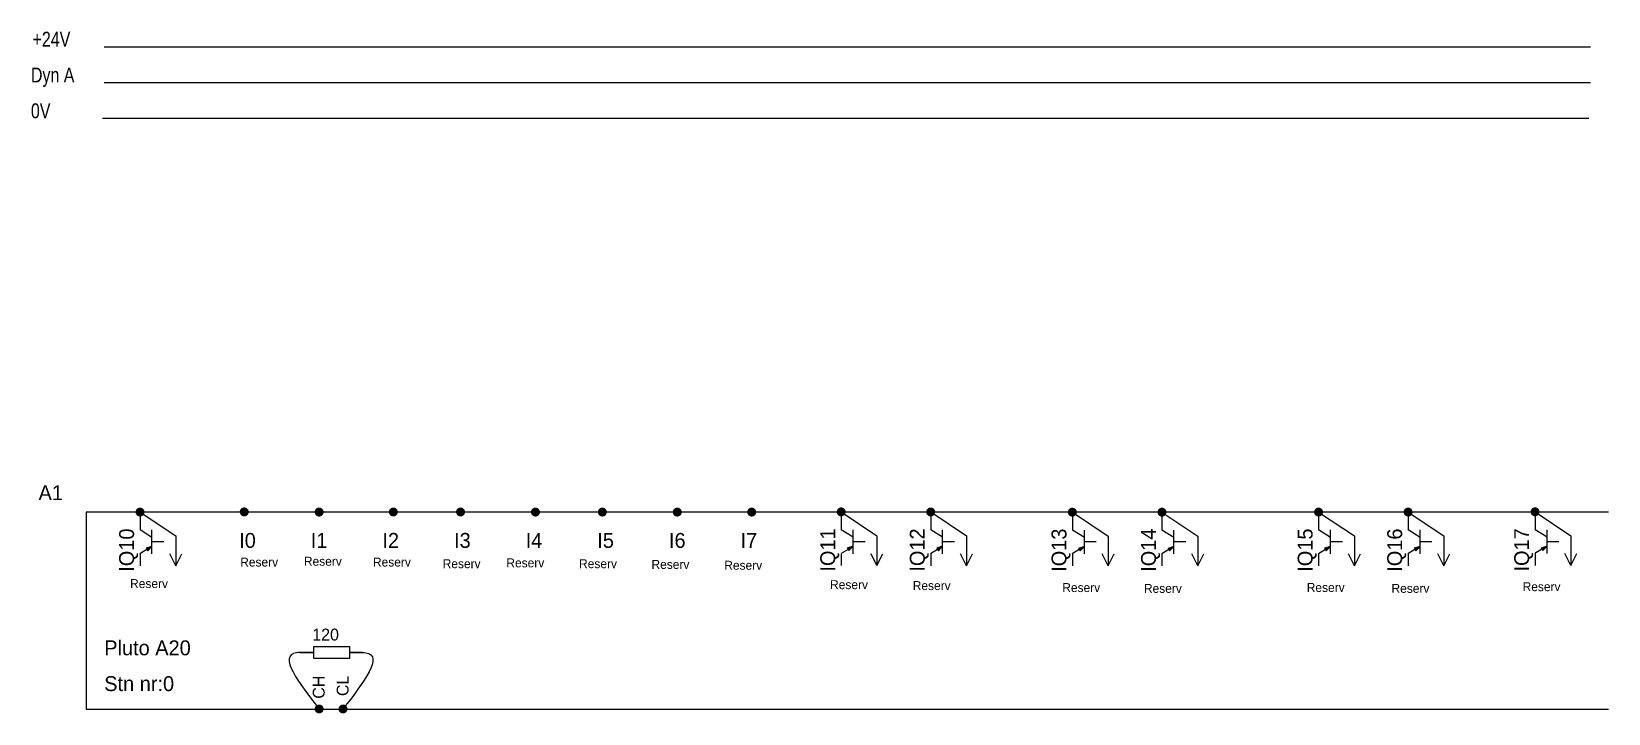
# Model space of a CAD drawing. Header units: inches. Extents: x 2 to 266, y 13 to 127.
import ezdxf
from ezdxf.enums import TextEntityAlignment as Align

# ---------------------------------------------------------------- set-up
doc = ezdxf.new("R2010")
doc.units = ezdxf.units.IN
doc.header["$MEASUREMENT"] = 0
doc.linetypes.add('DASHED', pattern=[19.05, 12.7, -6.35])

# ---------------------------------------------------------------- blocks, each defined once
blk = doc.blocks.new('TRANSISTOR_PNP')
at = {"color": 7}
for p, q in [((0, 0), (2.00001, 0)), ((2.00001, 2), (2.00001, -1.99999)), ((2.71557, 1.49194), (2.00001, 0.75)), ((2.00001, 0.75), (2.98053, 1.06791)), ((2.84805, 1.27992), (2.71557, 1.49194)), ((2.84805, 1.27992), (4.024, 1.99023)), ((2.98053, 1.06791), (2.84805, 1.27992)), ((2.00001, -0.74999), (4.00001, -1.99999))]:
    blk.add_line(p, q, dxfattribs=at)
blk.add_solid([(2.00001, 0.75), (2.98053, 1.06791), (2.71557, 1.49194)], dxfattribs=at)

msp = doc.modelspace()

# ---------------------------------------------------------------- linework, layer by layer
for p, q in [((14.05, 124.83), (263.05, 124.83)), ((14.05, 118.83), (263.05, 118.83)), ((13.77, 112.83), (262.77, 112.83))]:
    msp.add_line(p, q)
at = {"linetype": 'Continuous'}
for p, q in [((266.05, 46.83), (11.05, 46.83)), ((11.05, 46.83), (11.05, 13.83)), ((20.05, 46.83), (26.05, 42.83)), ((20.05, 46.83), (20.05, 43.83)), ((137.51, 46.86), (143.51, 42.86)), ((137.51, 46.86), (137.51, 43.86)), ((152.51, 46.85), (158.51, 42.85)), ((152.51, 46.85), (152.51, 43.85)), ((176.25, 46.82), (182.25, 42.82)), ((176.25, 46.82), (176.25, 43.82)), ((191.25, 46.82), (197.25, 42.82)), ((191.25, 46.82), (191.25, 43.82)), ((217.49, 46.83), (223.49, 42.83)), ((217.49, 46.83), (217.49, 43.83)), ((232.49, 46.83), (238.49, 42.83)), ((232.49, 46.83), (232.49, 43.83)), ((253.76, 46.87), (259.76, 42.87)), ((253.76, 46.87), (253.76, 43.87)), ((26.05, 42.83), (26.05, 37.83)), ((143.51, 42.86), (143.51, 37.86)), ((158.51, 42.85), (158.51, 37.85)), ((182.25, 42.82), (182.25, 37.82)), ((197.25, 42.82), (197.25, 37.82)), ((223.49, 42.83), (223.49, 37.83)), ((238.49, 42.83), (238.49, 37.83)), ((259.76, 42.87), (259.76, 37.87)), ((20.05, 39.83), (20.05, 37.83)), ((137.51, 39.86), (137.51, 37.86)), ((152.51, 39.85), (152.51, 37.85)), ((176.25, 39.82), (176.25, 37.82)), ((191.25, 39.82), (191.25, 37.82)), ((217.49, 39.83), (217.49, 37.83)), ((232.49, 39.83), (232.49, 37.83)), ((253.76, 39.87), (253.76, 37.87)), ((11.05, 13.83), (266.05, 13.83))]:
    msp.add_line(p, q, dxfattribs=at)
at = {"linetype": 'DASHED'}
for p, q in [((26.05, 37.83), (25.05, 39.83)), ((26.05, 37.83), (27.05, 39.83)), ((143.51, 37.86), (142.51, 39.86)), ((143.51, 37.86), (144.51, 39.86)), ((158.51, 37.85), (157.51, 39.85)), ((158.51, 37.85), (159.51, 39.85)), ((182.25, 37.82), (181.25, 39.82)), ((182.25, 37.82), (183.25, 39.82)), ((197.25, 37.82), (196.25, 39.82)), ((197.25, 37.82), (198.25, 39.82)), ((223.49, 37.83), (222.49, 39.83)), ((223.49, 37.83), (224.49, 39.83)), ((238.49, 37.83), (237.49, 39.83)), ((238.49, 37.83), (239.49, 39.83)), ((259.76, 37.87), (258.76, 39.87)), ((259.76, 37.87), (260.76, 39.87))]:
    msp.add_line(p, q, dxfattribs=at)
at = {"const_width": 0.75}
for points in [[(20.05, 46.46, 1), (20.05, 47.21, 1)], [(37.13, 46.86, 1), (37.88, 46.86, 1)], [(49.68, 46.83, 1), (50.43, 46.83, 1)], [(62.11, 46.84, 1), (62.86, 46.84, 1)], [(73.37, 46.85, 1), (74.12, 46.85, 1)], [(85.92, 46.83, 1), (86.67, 46.83, 1)], [(97.13, 46.83, 1), (97.88, 46.83, 1)], [(109.68, 46.83, 1), (110.43, 46.83, 1)], [(122.15, 46.83, 1), (122.9, 46.83, 1)], [(137.51, 46.49, 1), (137.51, 47.24, 1)], [(152.51, 46.47, 1), (152.51, 47.22, 1)], [(176.25, 46.44, 1), (176.25, 47.19, 1)], [(191.25, 46.44, 1), (191.25, 47.19, 1)], [(217.49, 46.46, 1), (217.49, 47.21, 1)], [(232.49, 46.46, 1), (232.49, 47.21, 1)], [(253.76, 46.5, 1), (253.76, 47.25, 1)], [(49.68, 13.83, 1), (50.43, 13.83, 1)], [(53.68, 13.83, 1), (54.43, 13.83, 1)]]:
    msp.add_lwpolyline(points, format="xyb", close=True, dxfattribs=at)
for points in [[(49.14, 24.3), (55.14, 24.3), (55.14, 22.3), (49.14, 22.3)], [(49.14, 23.3), (46.81, 23.3), (46.81, 23.3), (49.14, 23.3)], [(55.14, 23.3), (57.3, 23.3), (57.3, 23.3), (55.14, 23.3)]]:
    msp.add_lwpolyline(points, close=True)
for points in [[(46.81, 23.3), (46.25, 23.25), (50.05, 13.83)], [(57.3, 23.3), (57.86, 23.25), (54.05, 13.83)]]:
    msp.add_spline(points, degree=3)

# ---------------------------------------------------------------- block references
at = {"linetype": 'DASHED', "rotation": 180}
for p in [(24.05, 41.83), (141.51, 41.86), (156.51, 41.85), (180.25, 41.82), (195.25, 41.82), (221.49, 41.83), (236.49, 41.83), (257.76, 41.87)]:
    msp.add_blockref('TRANSISTOR_PNP', p, dxfattribs=at)

# ---------------------------------------------------------------- texts
at = {"linetype": 'Continuous', "width": 0.8}
for s, p in [('+24V', (2.05, 124.83)), ('Dyn A', (1.77, 118.83)), ('0V', (1.77, 112.83))]:
    msp.add_text(s, height=2.5, dxfattribs=at).set_placement(p)
at = {"linetype": 'Continuous'}
for s, p in [('A1', (3.05, 48.83)), ('Pluto A20', (14.05, 22.83)), ('Stn nr:0', (14.05, 16.83))]:
    msp.add_text(s, height=2.5, dxfattribs=at).set_placement(p)
for s, p in [('IQ10', (19.05, 36.83)), ('IQ11', (136.51, 36.86)), ('IQ12', (151.51, 36.85)), ('IQ13', (175.25, 36.82)), ('IQ14', (190.25, 36.82)), ('IQ15', (216.49, 36.83)), ('IQ16', (231.49, 36.83)), ('IQ17', (252.76, 36.87))]:
    msp.add_text(s, height=2.5, rotation=90).set_placement(p)
for s, height, p in [('I0', 2.5, (38.05, 40.83)), ('I1', 2.5, (50.05, 40.83)), ('I2', 2.5, (62.05, 40.83)), ('I3', 2.5, (74.05, 40.83)), ('I4', 2.5, (86.05, 40.83)), ('I5', 2.5, (98.05, 40.83)), ('I6', 2.5, (110.05, 40.83)), ('I7', 2.5, (122.05, 40.83)), ('120', 2, (51.14, 25.3))]:
    msp.add_text(s, height=height).set_placement(p, align=Align.CENTER)
for s, p in [('CH', (49.99, 19.42)), ('CL', (53.99, 19.42))]:
    msp.add_text(s, height=2, rotation=90).set_placement(p, align=Align.MIDDLE_RIGHT)
at = {"linetype": 'Continuous', "char_height": 1.5, "attachment_point": 1}
for insert, width in [((36.83, 39.2), 15.8389), ((47.5, 39.34), 15.8389), ((59.07, 39.2), 18.8868), ((70.75, 38.93), 15.8389), ((81.42, 39.07), 15.8389), ((93.6, 38.93), 18.8868), ((105.73, 38.81), 15.8389), ((117.92, 38.67), 18.8868), ((18.38, 35.6), 15.8389), ((135.65, 35.42), 15.8389), ((149.5, 35.26), 18.8868), ((174.55, 34.93), 15.8389), ((188.23, 34.79), 18.8868), ((215.51, 34.95), 15.8389), ((229.71, 34.8), 18.8868), ((251.67, 35.08), 15.8389)]:
    msp.add_mtext('Reserv', dxfattribs=dict(at, insert=insert, width=width))

doc.saveas('drawing.dxf')
